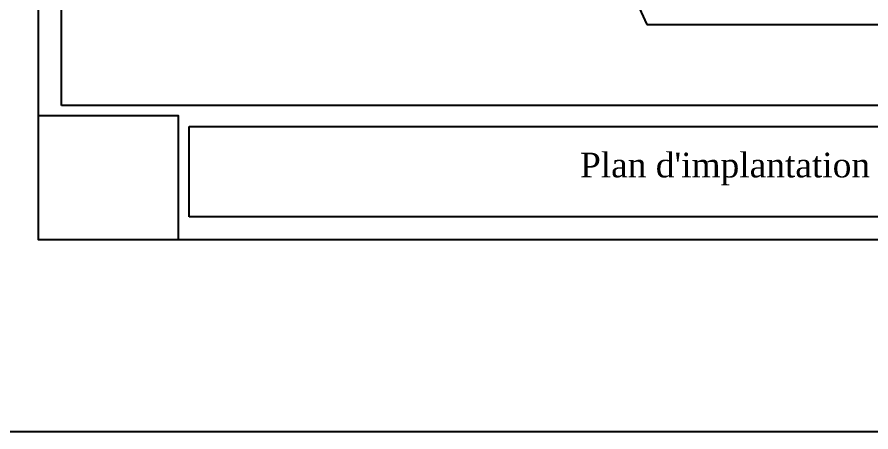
# Model space of a CAD drawing. Header units: millimetres. Extents: x 31778 to 54642, y 18502 to 28743.
# Drawn here: x 34173 to 36589, y 18502 to 19678 of the extents above; entities that cross this region are included whole.
import ezdxf

# ---------------------------------------------------------------- set-up
doc = ezdxf.new("R2010")
doc.units = ezdxf.units.MM
doc.layers.add('Plan Archi', color=8, linetype='Continuous')
doc.layers.add('TEXTE', color=7, linetype='Continuous')
doc.styles.add('CARTOUCHE', font='verdana.ttf')

msp = doc.modelspace()

# ---------------------------------------------------------------- linework, layer by layer
at = {"color": 3}
msp.add_lwpolyline([(31777.707, 23840.818), (54642.2, 23840.818), (54642.2, 18501.955), (31777.707, 18501.955)], close=True, dxfattribs=at)
msp.add_lwpolyline([(39822.91, 23037.565), (39822.91, 19046.565), (34232.91, 19046.565), (34232.91, 23037.565)], close=True)
for points in [[(34297.91, 19427.561), (34297.91, 22972.565), (39757.91, 22972.565), (39757.91, 19427.561)], [(39757.91, 19427.561), (34297.91, 19427.561)], [(34629.31, 19046.565), (34629.31, 19397.561), (34232.91, 19397.561)], [(34659.31, 19367.561), (38945.432, 19367.561)], [(34659.31, 19111.565), (34659.31, 19367.561)], [(38945.432, 19111.565), (34659.31, 19111.565)], [(38945.432, 19111.565), (34664.575, 19111.565)]]:
    msp.add_lwpolyline(points)
at = {"layer": 'Plan Archi'}
for p, q in [((34573.529, 22687.315), (35954.935, 19656.829)), ((35954.935, 19656.829), (39241.66, 19657.004))]:
    msp.add_line(p, q, dxfattribs=at)

# ---------------------------------------------------------------- texts
at = {"layer": 'TEXTE', "insert": (35765.46, 19293.489), "char_height": 70, "width": 2126.02239, "attachment_point": 1, "style": 'CARTOUCHE'}
msp.add_mtext("{\\fTimes New Roman|b0|i0|c0|p18;Plan d'implantation du lustrerie - 1er SOUS-SOL}", dxfattribs=at)

doc.saveas('drawing.dxf')
